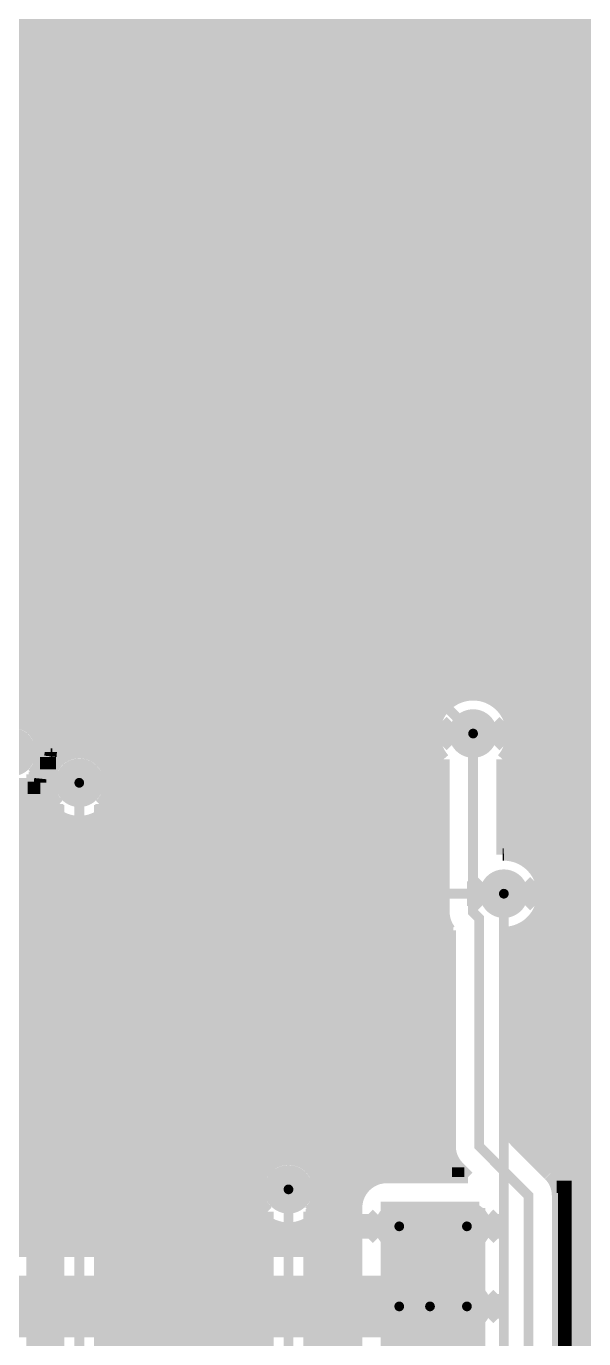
# Model space of a CAD drawing. Extents: x -10 to 131, y -93 to 209.
# Drawn here: x 65.2 to 76.71, y 31.21 to 58.27 of the extents above; entities that cross this region are included whole.
import ezdxf

# ---------------------------------------------------------------- set-up
doc = ezdxf.new("R2010")
doc.units = 0
doc.header["$MEASUREMENT"] = 0
doc.layers.get('0').update_dxf_attribs({"linetype": 'CONTINUOUS'})
for name, color, linetype in [('22-303-0_BOT', 2, 'CONTINUOUS'), ('22-303-0_DRD', 6, 'CONTINUOUS'), ('22-303-0_DRL', 1, 'CONTINUOUS'), ('22-303-0_GND', 3, 'CONTINUOUS'), ('22-303-0_IN1', 10, 'CONTINUOUS'), ('22-303-0_TOP', 15, 'CONTINUOUS'), ('THRUHOLE_TAP', 2, 'CONTINUOUS')]:
    doc.layers.add(name, color=color, linetype=linetype)

# ---------------------------------------------------------------- blocks, each defined once
blk = doc.blocks.new('ROUND_65')
at = {"const_width": 0.29972}
blk.add_lwpolyline([(-0.14986, 0, 1), (0.14986, 0, 1)], format="xyb", close=True, dxfattribs=at)
blk = doc.blocks.new('ROUND_70')
at = {"const_width": 0.29972}
blk.add_lwpolyline([(-0.14986, 0, 1), (0.14986, 0, 1)], format="xyb", close=True, dxfattribs=at)
blk = doc.blocks.new('ROUND_115')
at = {"const_width": 0.10033}
blk.add_lwpolyline([(-0.050164, 0, 1), (0.050164, 0, 1)], format="xyb", close=True, dxfattribs=at)
blk = doc.blocks.new('ROUND_117')
at = {"const_width": 0.10033}
blk.add_lwpolyline([(-0.050164, 0, 1), (0.050164, 0, 1)], format="xyb", close=True, dxfattribs=at)
blk = doc.blocks.new('ROUND_97')
at = {"const_width": 0.50038}
blk.add_lwpolyline([(-0.25019, 0, 1), (0.25019, 0, 1)], format="xyb", close=True, dxfattribs=at)
blk = doc.blocks.new('ROUND_100')
at = {"const_width": 0.50038}
blk.add_lwpolyline([(-0.25019, 0, 1), (0.25019, 0, 1)], format="xyb", close=True, dxfattribs=at)
blk = doc.blocks.new('ROUND_108')
at = {"const_width": 0.10033}
blk.add_lwpolyline([(-0.050164, 0, 1), (0.050164, 0, 1)], format="xyb", close=True, dxfattribs=at)

msp = doc.modelspace()

# ---------------------------------------------------------------- linework, layer by layer
at = {"layer": '22-303-0_BOT'}
for points, const_width in [([(76.454, 58.10758), (9.4996, 58.10758)], 0.254), ([(65.2018, 58.10758), (65.2018, 44.05376)], 0.254), ([(65.4304, 58.10758), (65.4304, 43.91406)], 0.254), ([(65.659, 58.10758), (65.659, 43.5737)], 0.254), ([(65.8876, 58.10758), (65.8876, 43.3705)], 0.254), ([(66.1162, 58.10758), (66.1162, 43.4594)], 0.254), ([(66.3448, 58.10758), (66.3448, 43.47718)], 0.254), ([(66.5734, 58.10758), (66.5734, 43.42892)], 0.254), ([(66.802, 58.10758), (66.802, 43.29938)], 0.254), ([(67.0306, 58.10758), (67.0306, 43.0022)], 0.254), ([(67.2592, 58.10758), (67.2592, 33.02)], 0.254), ([(67.4878, 58.10758), (67.4878, 33.02)], 0.254), ([(67.7164, 58.10758), (67.7164, 33.02)], 0.254), ([(67.945, 58.10758), (67.945, 33.02)], 0.254), ([(68.1736, 58.10758), (68.1736, 33.02)], 0.254), ([(68.4022, 58.10758), (68.4022, 33.02)], 0.254), ([(68.6308, 58.10758), (68.6308, 33.02)], 0.254), ([(68.8594, 58.10758), (68.8594, 33.02)], 0.254), ([(69.088, 58.10758), (69.088, 33.02)], 0.254), ([(69.3166, 58.10758), (69.3166, 33.02)], 0.254), ([(69.5452, 58.10758), (69.5452, 33.02)], 0.254), ([(69.7738, 58.10758), (69.7738, 33.02)], 0.254), ([(70.0024, 58.10758), (70.0024, 34.81832)], 0.254), ([(70.231, 58.10758), (70.231, 35.0012)], 0.254), ([(70.4596, 58.10758), (70.4596, 35.08248)], 0.254), ([(70.6882, 58.10758), (70.6882, 35.09264)], 0.254), ([(70.9168, 58.10758), (70.9168, 35.03676)], 0.254), ([(71.1454, 58.10758), (71.1454, 34.89706)], 0.254), ([(71.374, 58.10758), (71.374, 34.5567)], 0.254), ([(71.6026, 58.10758), (71.6026, 33.02)], 0.254), ([(71.8312, 58.10758), (71.8312, 33.02)], 0.254), ([(72.0598, 58.10758), (72.0598, 34.15792)], 0.254), ([(72.2884, 58.10758), (72.2884, 34.43478)], 0.254), ([(72.517, 58.10758), (72.517, 34.5313)], 0.254), ([(72.7456, 58.10758), (72.7456, 34.544)], 0.254), ([(72.9742, 58.10758), (72.9742, 34.544)], 0.254), ([(73.2028, 58.10758), (73.2028, 34.544)], 0.254), ([(73.4314, 58.10758), (73.4314, 34.544)], 0.254), ([(73.66, 58.10758), (73.66, 43.9547)], 0.254), ([(73.8886, 58.10758), (73.8886, 44.29506)], 0.254), ([(74.1172, 58.10758), (74.1172, 44.43476)], 0.254), ([(74.3458, 58.10758), (74.3458, 44.49064)], 0.254), ([(74.5744, 58.10758), (74.5744, 44.48048)], 0.254), ([(74.803, 58.10758), (74.803, 44.3992)], 0.254), ([(75.0316, 58.10758), (75.0316, 44.21632)], 0.254), ([(75.2602, 58.10758), (75.2602, 41.16832)], 0.254), ([(75.4888, 58.10758), (75.4888, 41.06926)], 0.254), ([(75.7174, 58.10758), (75.7174, 40.85082)], 0.254), ([(75.946, 58.10758), (75.946, 34.64306)], 0.254), ([(76.1746, 58.10758), (76.1746, 26.79446)], 0.254), ([(76.4032, 58.10758), (76.4032, 26.46172)], 0.254), ([(76.454, 58.10758), (76.454, 17.63014)], 0.254), ([(76.454, 57.8866), (7.1755, 57.8866)], 0.254), ([(76.454, 57.658), (7.1755, 57.658)], 0.254), ([(76.454, 57.4294), (17.37106, 57.4294)], 0.254), ([(76.454, 57.2008), (17.70126, 57.2008)], 0.254), ([(76.454, 56.9722), (17.92986, 56.9722)], 0.254), ([(76.454, 56.7436), (18.15846, 56.7436)], 0.254), ([(76.454, 56.515), (18.38706, 56.515)], 0.254), ([(76.454, 56.2864), (18.61566, 56.2864)], 0.254), ([(76.454, 56.0578), (18.84426, 56.0578)], 0.254), ([(76.454, 55.8292), (19.07286, 55.8292)], 0.254), ([(76.454, 55.6006), (19.30146, 55.6006)], 0.254), ([(76.454, 55.372), (19.53006, 55.372)], 0.254), ([(76.454, 55.1434), (19.75866, 55.1434)], 0.254), ([(76.454, 54.9148), (19.98726, 54.9148)], 0.254), ([(76.454, 54.6862), (20.21586, 54.6862)], 0.254), ([(76.454, 54.4576), (20.44446, 54.4576)], 0.254), ([(76.454, 54.229), (20.67306, 54.229)], 0.254), ([(76.454, 54.0004), (20.90166, 54.0004)], 0.254), ([(76.454, 53.7718), (21.12264, 53.7718)], 0.254), ([(76.454, 53.5432), (21.24202, 53.5432)], 0.254), ([(76.454, 53.3146), (21.2725, 53.3146)], 0.254), ([(76.454, 53.086), (21.2725, 53.086)], 0.254), ([(76.454, 52.8574), (21.2725, 52.8574)], 0.254), ([(76.454, 52.6288), (21.2725, 52.6288)], 0.254), ([(76.454, 52.4002), (21.2725, 52.4002)], 0.254), ([(76.454, 52.1716), (21.2725, 52.1716)], 0.254), ([(76.454, 51.943), (21.2725, 51.943)], 0.254), ([(76.454, 51.7144), (21.2725, 51.7144)], 0.254), ([(76.454, 51.4858), (21.2725, 51.4858)], 0.254), ([(76.454, 51.2572), (21.2725, 51.2572)], 0.254), ([(76.454, 51.0286), (21.2725, 51.0286)], 0.254), ([(76.454, 50.8), (21.2725, 50.8)], 0.254), ([(76.454, 50.5714), (21.2725, 50.5714)], 0.254), ([(76.454, 50.3428), (21.32076, 50.3428)], 0.254), ([(76.454, 50.1142), (21.37664, 50.1142)], 0.254), ([(76.454, 49.8856), (21.36648, 49.8856)], 0.254), ([(76.454, 49.657), (21.2852, 49.657)], 0.254), ([(76.454, 49.4284), (23.95982, 49.4284)], 0.254), ([(76.454, 49.1998), (24.17826, 49.1998)], 0.254), ([(76.454, 48.9712), (24.27732, 48.9712)], 0.254), ([(76.454, 48.7426), (24.30272, 48.7426)], 0.254), ([(76.454, 48.514), (24.26208, 48.514)], 0.254), ([(76.454, 48.0568), (23.87854, 48.0568)], 0.254), ([(76.454, 48.2854), (24.1427, 48.2854)], 0.254), ([(76.454, 47.8282), (20.5994, 47.8282)], 0.254), ([(76.454, 47.5996), (20.5105, 47.5996)], 0.254), ([(76.454, 47.371), (20.30984, 47.371)], 0.254), ([(76.454, 47.1424), (20.62734, 47.1424)], 0.254), ([(76.454, 46.9138), (21.02866, 46.9138)], 0.254), ([(76.454, 46.6852), (21.1836, 46.6852)], 0.254), ([(76.454, 46.4566), (21.2471, 46.4566)], 0.254), ([(76.454, 46.228), (21.24456, 46.228)], 0.254), ([(76.454, 45.9994), (21.1709, 45.9994)], 0.254), ([(76.454, 45.7708), (21.00326, 45.7708)], 0.254), ([(76.454, 45.5422), (51.43754, 45.5422)], 0.254), ([(76.454, 45.3136), (51.7017, 45.3136)], 0.254), ([(76.454, 45.085), (51.82108, 45.085)], 0.254), ([(76.454, 44.8564), (51.86172, 44.8564)], 0.254), ([(76.454, 44.6278), (51.83632, 44.6278)], 0.254), ([(74.03846, 44.3992), (51.73726, 44.3992)], 0.254), ([(76.454, 44.3992), (74.80554, 44.3992)], 0.254), ([(73.7743, 44.1706), (51.51882, 44.1706)], 0.254), ([(76.454, 44.1706), (75.0697, 44.1706)], 0.254), ([(73.65492, 43.942), (65.39484, 43.942)], 0.254), ([(73.61428, 43.7134), (65.5955, 43.7134)], 0.254), ([(76.454, 43.942), (75.18908, 43.942)], 0.254), ([(76.454, 43.7134), (75.22972, 43.7134)], 0.254), ([(73.63968, 43.4848), (65.6844, 43.4848)], 0.254), ([(74.422, 43.688), (74.422, 40.005), (74.549, 39.878), (74.549, 35.179), (75.565, 34.163), (75.565, 29.337), (74.422, 28.194), (74.422, 23.622), (74.676, 23.368)], 0.2032), ([(76.454, 43.4848), (75.20432, 43.4848)], 0.254), ([(65.7352, 43.2562), (65.70218, 43.2562)], 0.254), ([(73.73874, 43.2562), (66.85026, 43.2562)], 0.254), ([(73.66, 43.41876), (73.66, 34.544)], 0.254), ([(76.454, 43.2562), (75.10526, 43.2562)], 0.254), ([(73.8124, 43.0276), (67.0179, 43.0276)], 0.254), ([(73.8124, 43.15714), (73.8124, 40.005)], 0.254), ([(75.0316, 43.15714), (75.0316, 41.19372)], 0.254), ([(75.0316, 43.15714), (75.0316, 41.19372)], 0.254), ([(76.454, 43.0276), (75.0316, 43.0276)], 0.254), ([(65.4304, 42.69994), (65.4304, 33.02)], 0.254), ([(73.8124, 42.799), (67.09156, 42.799)], 0.254), ([(76.454, 42.799), (75.0316, 42.799)], 0.254), ([(65.2018, 42.5577), (65.2018, 33.02)], 0.254), ([(65.49136, 42.5704), (65.2272, 42.5704)], 0.254), ([(73.8124, 42.5704), (67.0941, 42.5704)], 0.254), ([(76.454, 42.5704), (75.0316, 42.5704)], 0.254), ([(65.5574, 42.3418), (40.68826, 42.3418)], 0.254), ([(65.7098, 42.1132), (40.78732, 42.1132)], 0.254), ([(65.659, 42.17162), (65.659, 33.02)], 0.254), ([(73.8124, 42.1132), (66.87566, 42.1132)], 0.254), ([(73.8124, 42.3418), (67.0306, 42.3418)], 0.254), ([(67.0306, 42.33926), (67.0306, 33.02)], 0.254), ([(76.454, 42.3418), (75.0316, 42.3418)], 0.254), ([(76.454, 42.1132), (75.0316, 42.1132)], 0.254), ([(66.11366, 41.8846), (40.81272, 41.8846)], 0.254), ([(65.8876, 41.9735), (65.8876, 33.02)], 0.254), ([(66.1162, 41.8846), (66.1162, 33.02)], 0.254), ([(66.3448, 41.86428), (66.3448, 33.02)], 0.254), ([(73.8124, 41.8846), (66.47434, 41.8846)], 0.254), ([(66.5734, 41.91254), (66.5734, 33.02)], 0.254), ([(66.802, 42.04462), (66.802, 33.02)], 0.254), ([(76.454, 41.8846), (75.0316, 41.8846)], 0.254), ([(73.8124, 41.656), (40.77208, 41.656)], 0.254), ([(76.454, 41.656), (75.0316, 41.656)], 0.254), ([(73.8124, 41.4274), (40.6527, 41.4274)], 0.254), ([(76.454, 41.4274), (75.0316, 41.4274)], 0.254), ([(73.8124, 41.1988), (40.38854, 41.1988)], 0.254), ([(76.454, 41.1988), (75.0316, 41.1988)], 0.254), ([(75.057, 41.19372), (75.03161, 41.19332)], 0.254), ([(73.8124, 40.7416), (38.34892, 40.7416)], 0.254), ([(73.8124, 40.9702), (38.39718, 40.9702)], 0.254), ([(76.454, 40.9702), (75.61326, 40.9702)], 0.254), ([(76.454, 40.7416), (75.7809, 40.7416)], 0.254), ([(73.8124, 40.513), (38.21938, 40.513)], 0.254), ([(76.454, 40.513), (75.85456, 40.513)], 0.254), ([(73.8124, 40.2844), (37.9222, 40.2844)], 0.254), ([(76.454, 40.2844), (75.8571, 40.2844)], 0.254), ([(73.8124, 40.0558), (36.75888, 40.0558)], 0.254), ([(76.454, 40.0558), (75.7936, 40.0558)], 0.254), ([(73.8378, 39.8272), (53.46954, 39.8272)], 0.254), ([(73.8886, 39.71036), (73.8886, 34.544)], 0.254), ([(75.4888, 39.70274), (75.4888, 35.10026)], 0.254), ([(76.454, 39.8272), (75.63866, 39.8272)], 0.254), ([(75.7174, 39.92118), (75.7174, 34.87166)], 0.254), ([(73.9394, 39.5986), (53.7337, 39.5986)], 0.254), ([(73.9394, 39.63162), (73.9394, 35.179)], 0.254), ([(75.1586, 39.58336), (75.1586, 35.43046)], 0.254), ([(76.454, 39.5986), (75.23734, 39.5986)], 0.254), ([(75.2602, 39.60368), (75.2602, 35.32886)], 0.254), ([(73.9394, 39.37), (53.85308, 39.37)], 0.254), ([(73.9394, 39.1414), (53.89372, 39.1414)], 0.254), ([(76.454, 39.37), (75.1586, 39.37)], 0.254), ([(76.454, 39.1414), (75.1586, 39.1414)], 0.254), ([(73.9394, 38.9128), (53.86832, 38.9128)], 0.254), ([(76.454, 38.9128), (75.1586, 38.9128)], 0.254), ([(73.9394, 38.6842), (53.76926, 38.6842)], 0.254), ([(76.454, 38.6842), (75.1586, 38.6842)], 0.254), ([(73.9394, 38.4556), (53.55082, 38.4556)], 0.254), ([(76.454, 38.4556), (75.1586, 38.4556)], 0.254), ([(73.9394, 38.227), (33.25876, 38.227)], 0.254), ([(76.454, 38.227), (75.1586, 38.227)], 0.254), ([(73.9394, 37.9984), (38.61054, 37.9984)], 0.254), ([(73.9394, 37.7698), (39.01186, 37.7698)], 0.254), ([(76.454, 37.9984), (75.1586, 37.9984)], 0.254), ([(76.454, 37.7698), (75.1586, 37.7698)], 0.254), ([(73.9394, 37.5412), (39.1668, 37.5412)], 0.254), ([(76.454, 37.5412), (75.1586, 37.5412)], 0.254), ([(73.9394, 37.3126), (39.2303, 37.3126)], 0.254), ([(76.454, 37.3126), (75.1586, 37.3126)], 0.254), ([(73.9394, 37.084), (39.22776, 37.084)], 0.254), ([(76.454, 37.084), (75.1586, 37.084)], 0.254), ([(73.9394, 36.8554), (39.1541, 36.8554)], 0.254), ([(76.454, 36.8554), (75.1586, 36.8554)], 0.254), ([(73.9394, 36.6268), (38.98646, 36.6268)], 0.254), ([(76.454, 36.6268), (75.1586, 36.6268)], 0.254), ([(73.9394, 36.3982), (36.75888, 36.3982)], 0.254), ([(73.9394, 36.1696), (36.75888, 36.1696)], 0.254), ([(76.454, 36.3982), (75.1586, 36.3982)], 0.254), ([(76.454, 36.1696), (75.1586, 36.1696)], 0.254), ([(73.9394, 35.941), (33.7947, 35.941)], 0.254), ([(76.454, 35.941), (75.1586, 35.941)], 0.254), ([(73.9394, 35.7124), (54.66334, 35.7124)], 0.254), ([(76.454, 35.7124), (75.1586, 35.7124)], 0.254), ([(73.9394, 35.4838), (55.06466, 35.4838)], 0.254), ([(76.454, 35.4838), (75.1586, 35.4838)], 0.254), ([(75.1586, 35.43046), (75.98918, 34.59988)], 0.254), ([(73.9394, 35.2552), (55.2196, 35.2552)], 0.254), ([(76.454, 35.2552), (75.33386, 35.2552)], 0.254), ([(69.98462, 34.798), (55.28056, 34.798)], 0.254), ([(70.27926, 35.0266), (55.2831, 35.0266)], 0.254), ([(73.95718, 35.0266), (70.9422, 35.0266)], 0.254), ([(74.07148, 34.798), (71.23938, 34.798)], 0.254), ([(76.454, 35.0266), (75.56246, 35.0266)], 0.254), ([(76.454, 34.798), (75.79106, 34.798)], 0.254), ([(69.85254, 34.5694), (55.2069, 34.5694)], 0.254), ([(74.295, 34.5694), (71.36892, 34.5694)], 0.254), ([(74.3204, 34.544), (72.644, 34.544)], 0.254), ([(74.1172, 34.7472), (74.1172, 34.544)], 0.254), ([(74.1172, 34.7472), (74.3204, 34.544)], 0.254), ([(76.454, 34.5694), (76.01966, 34.5694)], 0.254), ([(69.80428, 34.3408), (55.03926, 34.3408)], 0.254), ([(72.17918, 34.3408), (71.41718, 34.3408)], 0.254), ([(76.454, 34.3408), (76.14666, 34.3408)], 0.254), ([(69.8246, 34.1122), (33.79978, 34.1122)], 0.254), ([(71.374, 34.02076), (71.374, 33.02)], 0.254), ([(72.04202, 34.1122), (71.3994, 34.1122)], 0.254), ([(76.1746, 34.163), (76.1746, 29.337)], 0.254), ([(76.454, 34.1122), (76.1746, 34.1122)], 0.254), ([(69.9135, 33.8836), (33.79978, 33.8836)], 0.254), ([(70.0024, 33.75914), (70.0024, 33.02)], 0.254), ([(72.009, 33.8836), (71.3105, 33.8836)], 0.254), ([(72.009, 33.909), (72.009, 33.02)], 0.254), ([(74.549, 33.909), (72.644, 33.909), (72.644, 29.337)], 0.254), ([(74.549, 33.782), (72.644, 33.782)], 0.254), ([(72.7456, 33.909), (72.7456, 29.337)], 0.254), ([(72.9742, 33.909), (72.9742, 29.337)], 0.254), ([(73.2028, 33.909), (73.2028, 29.337)], 0.254), ([(73.4314, 33.909), (73.4314, 29.337)], 0.254), ([(73.66, 33.909), (73.66, 29.337)], 0.254), ([(73.8886, 33.909), (73.8886, 29.337)], 0.254), ([(74.1172, 33.909), (74.1172, 29.337)], 0.254), ([(74.3458, 33.909), (74.3458, 29.337)], 0.254), ([(74.549, 33.909), (74.549, 29.337)], 0.254), ([(76.454, 33.8836), (76.1746, 33.8836)], 0.254), ([(70.11162, 33.655), (33.74898, 33.655)], 0.254), ([(70.231, 33.57626), (70.231, 33.02)], 0.254), ([(70.4596, 33.49752), (70.4596, 33.02)], 0.254), ([(70.6882, 33.48482), (70.6882, 33.02)], 0.254), ([(70.9168, 33.5407), (70.9168, 33.02)], 0.254), ([(72.009, 33.655), (71.10984, 33.655)], 0.254), ([(71.1454, 33.68294), (71.1454, 33.02)], 0.254), ([(74.549, 33.5534), (72.644, 33.5534)], 0.254), ([(76.454, 33.655), (76.1746, 33.655)], 0.254), ([(72.009, 33.1978), (33.4391, 33.1978)], 0.254), ([(72.009, 33.4264), (33.63722, 33.4264)], 0.254), ([(74.549, 33.3248), (72.644, 33.3248)], 0.254), ([(76.454, 33.4264), (76.1746, 33.4264)], 0.254), ([(76.454, 33.1978), (76.1746, 33.1978)], 0.254), ([(72.009, 33.02), (40.64, 33.02)], 0.254), ([(74.549, 33.0962), (72.644, 33.0962)], 0.254), ([(76.454, 32.9692), (76.1746, 32.9692)], 0.254), ([(74.549, 32.8676), (72.644, 32.8676)], 0.254), ([(74.549, 32.639), (72.644, 32.639)], 0.254), ([(76.454, 32.7406), (76.1746, 32.7406)], 0.254), ([(72.898, 31.877), (40.64, 31.877), (34.163, 31.877), (30.48, 31.877)], 1.27), ([(72.898, 31.877), (40.64, 31.877), (34.163, 31.877)], 1.27), ([(40.64, 31.877), (72.898, 31.877)], 1.27), ([(72.898, 31.877), (73.533, 31.877)], 1.27), ([(72.898, 31.877), (73.533, 31.877)], 1.27), ([(72.898, 31.877), (73.533, 31.877)], 1.27), ([(73.533, 31.877), (72.898, 31.877)], 1.27), ([(72.898, 31.877), (73.533, 31.877)], 1.27), ([(72.898, 31.877), (73.533, 31.877)], 1.27), ([(74.549, 32.4104), (72.644, 32.4104)], 0.254), ([(76.454, 32.512), (76.1746, 32.512)], 0.254), ([(74.549, 32.1818), (72.644, 32.1818)], 0.254), ([(76.454, 32.2834), (76.1746, 32.2834)], 0.254), ([(74.549, 31.9532), (72.644, 31.9532)], 0.254), ([(76.454, 32.0548), (76.1746, 32.0548)], 0.254), ([(76.454, 31.8262), (76.1746, 31.8262)], 0.254), ([(74.549, 31.7246), (72.644, 31.7246)], 0.254), ([(76.454, 31.5976), (76.1746, 31.5976)], 0.254), ([(74.549, 31.496), (72.644, 31.496)], 0.254), ([(74.549, 31.2674), (72.644, 31.2674)], 0.254), ([(76.454, 31.369), (76.1746, 31.369)], 0.254), ([(76.454, 31.1404), (76.1746, 31.1404)], 0.254)]:
    msp.add_lwpolyline(points, dxfattribs=dict(at, const_width=const_width))
at = {"layer": '22-303-0_BOT', "const_width": 0.254}
for points in [[(74.422, 44.49572, 0.4142136), (73.61428, 43.688)], [(75.22972, 43.688, 0.4142136), (74.422, 44.49572)], [(65.70472, 43.307, 0.4142136), (64.897, 44.11472)], [(66.294, 43.47972, 0.2099274), (65.69922, 43.21849)], [(67.10172, 42.672, 0.4142136), (66.294, 43.47972)], [(73.61428, 43.688, 0.181057), (73.81287, 43.15755)], [(75.0316, 43.15714, 0.1810567), (75.23035, 43.688)], [(65.69964, 43.2181, 0.0275845), (65.70455, 43.307)], [(64.897, 42.49928, 0.2093233), (65.49052, 42.75914)], [(65.48628, 42.672, 0.4142136), (66.294, 41.86428)], [(65.49136, 42.75836, 0.0268021), (65.48673, 42.672)], [(66.294, 41.86428, 0.4142136), (67.10172, 42.672)], [(75.86472, 40.386, 0.4142136), (75.057, 41.19372)], [(75.1586, 39.58336, 0.377798), (75.86726, 40.386)], [(73.8124, 40.005, 0.166125), (73.93985, 39.63197)], [(70.612, 35.09772, 0.4142136), (69.80428, 34.29)], [(71.41972, 34.29, 0.4142136), (70.612, 35.09772)], [(73.9394, 35.179, 0.1989124), (74.11795, 34.74795)], [(72.644, 34.544, 0.4142136), (72.009, 33.909)], [(76.1746, 34.163, 0.1989124), (75.99605, 34.59405)], [(76.1746, 34.163, 0.1989124), (75.99605, 34.59405)], [(69.80428, 34.29, 0.4142136), (70.612, 33.48228)], [(70.612, 33.48228, 0.4142136), (71.41972, 34.29)]]:
    msp.add_lwpolyline(points, format="xyb", dxfattribs=at)
at = {"layer": '22-303-0_DRD', "const_width": 0.254}
for points in [[(73.787, 43.434), (74.422, 44.069)], [(74.422, 44.069), (75.057, 43.434)], [(73.787, 43.942), (73.787, 43.434)], [(74.422, 43.307), (73.787, 43.942)], [(75.057, 43.942), (74.422, 43.307)], [(75.057, 43.434), (75.057, 43.942)], [(64.897, 43.688), (65.532, 43.053)], [(65.532, 43.561), (64.897, 42.926)], [(65.532, 43.053), (65.532, 43.561)], [(65.659, 42.418), (66.294, 43.053)], [(65.659, 42.926), (65.659, 42.418)], [(66.294, 42.291), (65.659, 42.926)], [(66.294, 43.053), (66.929, 42.418)], [(66.929, 42.926), (66.294, 42.291)], [(66.929, 42.418), (66.929, 42.926)], [(74.422, 40.132), (75.057, 40.767)], [(75.057, 40.767), (75.692, 40.132)], [(74.422, 40.64), (74.422, 40.132)], [(75.057, 40.005), (74.422, 40.64)], [(75.692, 40.64), (75.057, 40.005)], [(75.692, 40.132), (75.692, 40.64)], [(69.977, 34.036), (70.612, 34.671)], [(69.977, 34.544), (69.977, 34.036)], [(70.612, 33.909), (69.977, 34.544)], [(70.612, 34.671), (71.247, 34.036)], [(71.247, 34.544), (70.612, 33.909)], [(71.247, 34.036), (71.247, 34.544)], [(72.263, 33.274), (72.898, 33.909)], [(72.263, 33.782), (72.263, 33.274)], [(72.898, 33.147), (72.263, 33.782)], [(72.898, 33.909), (73.533, 33.274)], [(73.533, 33.782), (72.898, 33.147)], [(73.533, 33.274), (73.533, 33.782)], [(73.66, 33.274), (74.295, 33.909)], [(73.66, 33.782), (73.66, 33.274)], [(74.295, 33.147), (73.66, 33.782)], [(74.295, 33.909), (74.93, 33.274)], [(74.93, 33.782), (74.295, 33.147)], [(74.93, 33.274), (74.93, 33.782)], [(72.263, 31.623), (72.898, 32.258)], [(72.263, 32.131), (72.263, 31.623)], [(72.898, 31.496), (72.263, 32.131)], [(72.898, 31.623), (73.533, 32.258)], [(72.898, 31.623), (73.533, 32.258)], [(72.898, 31.623), (73.533, 32.258)], [(72.898, 31.623), (73.533, 32.258)], [(72.898, 31.623), (73.533, 32.258)], [(72.898, 31.623), (73.533, 32.258)], [(72.898, 32.258), (73.533, 31.623)], [(72.898, 32.131), (72.898, 31.623)], [(73.533, 31.496), (72.898, 32.131)], [(72.898, 32.131), (72.898, 31.623)], [(73.533, 31.496), (72.898, 32.131)], [(72.898, 32.131), (72.898, 31.623)], [(73.533, 31.496), (72.898, 32.131)], [(72.898, 32.131), (72.898, 31.623)], [(73.533, 31.496), (72.898, 32.131)], [(72.898, 32.131), (72.898, 31.623)], [(73.533, 31.496), (72.898, 32.131)], [(72.898, 32.131), (72.898, 31.623)], [(73.533, 31.496), (72.898, 32.131)], [(73.533, 32.131), (72.898, 31.496)], [(73.533, 32.258), (74.168, 31.623)], [(73.533, 32.258), (74.168, 31.623)], [(73.533, 32.258), (74.168, 31.623)], [(73.533, 32.258), (74.168, 31.623)], [(73.533, 32.258), (74.168, 31.623)], [(73.533, 32.258), (74.168, 31.623)], [(74.168, 32.131), (73.533, 31.496)], [(74.168, 32.131), (73.533, 31.496)], [(74.168, 32.131), (73.533, 31.496)], [(74.168, 32.131), (73.533, 31.496)], [(74.168, 32.131), (73.533, 31.496)], [(74.168, 32.131), (73.533, 31.496)], [(73.533, 31.623), (73.533, 32.131)], [(73.66, 31.623), (74.295, 32.258)], [(73.66, 32.131), (73.66, 31.623)], [(74.295, 31.496), (73.66, 32.131)], [(74.168, 31.623), (74.168, 32.131)], [(74.168, 31.623), (74.168, 32.131)], [(74.168, 31.623), (74.168, 32.131)], [(74.168, 31.623), (74.168, 32.131)], [(74.168, 31.623), (74.168, 32.131)], [(74.168, 31.623), (74.168, 32.131)], [(74.295, 32.258), (74.93, 31.623)], [(74.93, 32.131), (74.295, 31.496)], [(74.93, 31.623), (74.93, 32.131)]]:
    msp.add_lwpolyline(points, dxfattribs=at)
at = {"layer": '22-303-0_DRL', "const_width": 0.254}
msp.add_lwpolyline([(93.45422, 17.63014), (76.454, 17.63014), (76.454, 58.10758), (9.4996, 58.10758), (9.4996, 122.97664), (13.5001, 122.97664), (13.5001, 131.9784), (5.25018, 131.9784), (5.25018, 155.55976), (9.4996, 155.55976), (9.4996, 189.7761), (111.50092, 189.7761), (111.50092, 159.77616), (106.36504, 159.77616), (106.36504, 90.10904), (82.63636, 90.10904), (82.63636, 115.10772), (72.03948, 115.10772), (72.03948, 80.10906), (111.50092, 80.10906), (111.50092, 58.10758), (93.45422, 58.10758), (93.45422, 17.63014)], dxfattribs=at)
at = {"layer": '22-303-0_GND', "const_width": 1.27}
for points in [[(111.50092, 58.27014), (9.4996, 58.27014)], [(93.45422, 57.63514), (76.454, 57.63514)], [(93.45422, 57.00014), (76.454, 57.00014)], [(93.45422, 56.36514), (76.454, 56.36514)], [(93.45422, 55.73014), (76.454, 55.73014)], [(93.45422, 55.09514), (76.454, 55.09514)], [(93.45422, 54.46014), (76.454, 54.46014)], [(93.45422, 53.82514), (76.454, 53.82514)], [(93.45422, 53.19014), (76.454, 53.19014)], [(93.45422, 52.55514), (76.454, 52.55514)], [(93.45422, 51.92014), (76.454, 51.92014)], [(93.45422, 51.28514), (76.454, 51.28514)], [(93.45422, 50.65014), (76.454, 50.65014)], [(93.45422, 50.01514), (76.454, 50.01514)], [(93.45422, 49.38014), (76.454, 49.38014)], [(93.45422, 48.74514), (76.454, 48.74514)], [(93.45422, 48.11014), (76.454, 48.11014)], [(93.45422, 47.47514), (76.454, 47.47514)], [(93.45422, 46.84014), (76.454, 46.84014)], [(93.45422, 46.20514), (76.454, 46.20514)], [(93.45422, 45.57014), (76.454, 45.57014)], [(93.45422, 44.93514), (76.454, 44.93514)], [(93.45422, 44.30014), (76.454, 44.30014)], [(93.45422, 43.66514), (76.454, 43.66514)], [(93.45422, 43.03014), (76.454, 43.03014)], [(93.45422, 42.39514), (76.454, 42.39514)], [(93.45422, 41.76014), (76.454, 41.76014)], [(93.45422, 41.12514), (76.454, 41.12514)], [(93.45422, 40.49014), (76.454, 40.49014)], [(93.45422, 39.85514), (76.454, 39.85514)], [(93.45422, 39.22014), (76.454, 39.22014)], [(93.45422, 38.58514), (76.454, 38.58514)], [(93.45422, 37.95014), (76.454, 37.95014)], [(93.45422, 37.31514), (76.454, 37.31514)], [(93.45422, 36.68014), (76.454, 36.68014)], [(93.45422, 36.04514), (76.454, 36.04514)], [(93.45422, 35.41014), (76.454, 35.41014)], [(93.45422, 34.77514), (76.454, 34.77514)], [(93.45422, 34.14014), (76.454, 34.14014)], [(93.45422, 33.50514), (76.454, 33.50514)], [(93.45422, 32.87014), (76.454, 32.87014)], [(93.45422, 32.23514), (76.454, 32.23514)], [(93.45422, 31.60014), (76.454, 31.60014)], [(93.45422, 30.96514), (76.454, 30.96514)]]:
    msp.add_lwpolyline(points, dxfattribs=at)
at = {"layer": '22-303-0_IN1'}
for points, const_width in [([(72.009, 47.752), (45.72, 47.752)], 0.254), ([(72.009, 47.6504), (45.72, 47.6504)], 0.254), ([(65.151, 47.752), (65.151, 43.88358)], 0.254), ([(65.3796, 47.752), (65.3796, 43.71086)], 0.254), ([(65.6082, 47.752), (65.6082, 19.7358)], 0.254), ([(65.8368, 47.752), (65.8368, 43.1038)], 0.254), ([(66.0654, 47.752), (66.0654, 43.25874)], 0.254), ([(66.294, 47.752), (66.294, 43.30192)], 0.254), ([(66.5226, 47.752), (66.5226, 43.25874)], 0.254), ([(66.7512, 47.752), (66.7512, 43.1038)], 0.254), ([(66.9798, 47.752), (66.9798, 16.5608)], 0.254), ([(67.2084, 47.752), (67.2084, 16.27378)], 0.254), ([(67.437, 47.752), (67.437, 28.94584)], 0.254), ([(67.6656, 47.752), (67.6656, 29.13888)], 0.254), ([(67.8942, 47.752), (67.8942, 29.20238)], 0.254), ([(68.1228, 47.752), (68.1228, 29.17952)], 0.254), ([(68.3514, 47.752), (68.3514, 29.05506)], 0.254), ([(68.58, 47.752), (68.58, 28.5496)], 0.254), ([(68.8086, 47.752), (68.8086, 21.73986)], 0.254), ([(69.0372, 47.752), (69.0372, 7.0358)], 0.254), ([(69.2658, 47.752), (69.2658, 18.01622)], 0.254), ([(69.4944, 47.752), (69.4944, 18.3007)], 0.254), ([(69.723, 47.752), (69.723, 18.39722)], 0.254), ([(69.9516, 47.752), (69.9516, 18.4023)], 0.254), ([(70.1802, 47.752), (70.1802, 34.7472)], 0.254), ([(70.4088, 47.752), (70.4088, 34.8869)], 0.254), ([(70.6374, 47.752), (70.6374, 34.91992)], 0.254), ([(70.866, 47.752), (70.866, 34.86658)], 0.254), ([(71.0946, 47.752), (71.0946, 34.69386)], 0.254), ([(71.3232, 47.752), (71.3232, 7.0358)], 0.254), ([(71.5518, 47.752), (71.5518, 7.0358)], 0.254), ([(71.7804, 47.752), (71.7804, 23.39086)], 0.254), ([(72.009, 47.752), (72.009, 23.56358)], 0.254), ([(72.009, 47.4218), (45.72, 47.4218)], 0.254), ([(72.009, 47.1932), (45.72, 47.1932)], 0.254), ([(72.009, 46.9646), (45.72, 46.9646)], 0.254), ([(72.009, 46.736), (45.72, 46.736)], 0.254), ([(72.009, 46.5074), (45.72, 46.5074)], 0.254), ([(72.009, 46.2788), (45.72, 46.2788)], 0.254), ([(72.009, 46.0502), (45.72, 46.0502)], 0.254), ([(72.009, 45.8216), (45.72, 45.8216)], 0.254), ([(72.009, 45.593), (45.72, 45.593)], 0.254), ([(72.009, 45.3644), (51.38928, 45.3644)], 0.254), ([(72.009, 45.1358), (51.60518, 45.1358)], 0.254), ([(72.009, 44.9072), (51.67884, 44.9072)], 0.254), ([(72.009, 44.6786), (51.7271, 44.6786)], 0.254), ([(72.009, 44.45), (51.7398, 44.45)], 0.254), ([(72.009, 44.2214), (51.7398, 44.2214)], 0.254), ([(72.009, 43.9928), (51.7398, 43.9928)], 0.254), ([(72.009, 43.7642), (65.3288, 43.7642)], 0.254), ([(72.009, 43.5356), (65.48374, 43.5356)], 0.254), ([(72.009, 43.307), (65.52692, 43.307)], 0.254), ([(65.3796, 42.9006), (65.3796, 21.86686)], 0.254), ([(65.8114, 43.0784), (65.48374, 43.0784)], 0.254), ([(72.009, 43.0784), (66.77406, 43.0784)], 0.254), ([(65.68948, 42.8498), (65.3288, 42.8498)], 0.254), ([(65.3288, 42.84726), (65.3288, 29.337)], 0.254), ([(66.294, 21.336), (66.294, 42.672)], 0.2032), ([(72.009, 42.8498), (66.89852, 42.8498)], 0.254), ([(65.66662, 42.6212), (65.3288, 42.6212)], 0.254), ([(65.73012, 42.3926), (65.3288, 42.3926)], 0.254), ([(72.009, 42.3926), (66.85788, 42.3926)], 0.254), ([(72.009, 42.6212), (66.92138, 42.6212)], 0.254), ([(65.8622, 42.164), (65.3288, 42.164)], 0.254), ([(65.8368, 42.23766), (65.8368, 21.7678)], 0.254), ([(65.8622, 42.21226), (65.8622, 21.7932)], 0.254), ([(66.7258, 42.21226), (66.7258, 21.7932)], 0.254), ([(72.009, 42.164), (66.7258, 42.164)], 0.254), ([(66.7512, 42.23766), (66.7512, 21.7678)], 0.254), ([(65.8622, 41.9354), (65.3288, 41.9354)], 0.254), ([(72.009, 41.9354), (66.7258, 41.9354)], 0.254), ([(65.8622, 41.7068), (65.3288, 41.7068)], 0.254), ([(72.009, 41.7068), (66.7258, 41.7068)], 0.254), ([(65.8622, 41.4782), (65.3288, 41.4782)], 0.254), ([(72.009, 41.4782), (66.7258, 41.4782)], 0.254), ([(65.8622, 41.2496), (65.3288, 41.2496)], 0.254), ([(65.8622, 41.021), (65.3288, 41.021)], 0.254), ([(72.009, 41.2496), (66.7258, 41.2496)], 0.254), ([(72.009, 41.021), (66.7258, 41.021)], 0.254), ([(65.8622, 40.7924), (65.3288, 40.7924)], 0.254), ([(72.009, 40.7924), (66.7258, 40.7924)], 0.254), ([(65.8622, 40.5638), (65.3288, 40.5638)], 0.254), ([(72.009, 40.5638), (66.7258, 40.5638)], 0.254), ([(65.8622, 40.3352), (65.3288, 40.3352)], 0.254), ([(72.009, 40.3352), (66.7258, 40.3352)], 0.254), ([(75.057, 40.386), (75.057, 27.051)], 0.2032), ([(65.8622, 40.1066), (65.3288, 40.1066)], 0.254), ([(72.009, 40.1066), (66.7258, 40.1066)], 0.254), ([(65.8622, 39.878), (65.3288, 39.878)], 0.254), ([(72.009, 39.878), (66.7258, 39.878)], 0.254), ([(65.8622, 39.6494), (65.3288, 39.6494)], 0.254), ([(65.8622, 39.4208), (65.3288, 39.4208)], 0.254), ([(72.009, 39.6494), (66.7258, 39.6494)], 0.254), ([(72.009, 39.4208), (66.7258, 39.4208)], 0.254), ([(65.8622, 39.1922), (65.3288, 39.1922)], 0.254), ([(72.009, 39.1922), (66.7258, 39.1922)], 0.254), ([(65.8622, 38.9636), (65.3288, 38.9636)], 0.254), ([(72.009, 38.9636), (66.7258, 38.9636)], 0.254), ([(65.8622, 38.735), (65.3288, 38.735)], 0.254), ([(72.009, 38.735), (66.7258, 38.735)], 0.254), ([(65.8622, 38.5064), (65.3288, 38.5064)], 0.254), ([(72.009, 38.5064), (66.7258, 38.5064)], 0.254), ([(65.8622, 38.2778), (65.3288, 38.2778)], 0.254), ([(65.8622, 38.0492), (65.3288, 38.0492)], 0.254), ([(72.009, 38.2778), (66.7258, 38.2778)], 0.254), ([(72.009, 38.0492), (66.7258, 38.0492)], 0.254), ([(65.8622, 37.8206), (65.3288, 37.8206)], 0.254), ([(72.009, 37.8206), (66.7258, 37.8206)], 0.254), ([(65.8622, 37.592), (65.3288, 37.592)], 0.254), ([(72.009, 37.592), (66.7258, 37.592)], 0.254), ([(65.8622, 37.3634), (65.3288, 37.3634)], 0.254), ([(72.009, 37.3634), (66.7258, 37.3634)], 0.254), ([(65.8622, 37.1348), (65.3288, 37.1348)], 0.254), ([(72.009, 37.1348), (66.7258, 37.1348)], 0.254), ([(65.8622, 36.9062), (65.3288, 36.9062)], 0.254), ([(65.8622, 36.6776), (65.3288, 36.6776)], 0.254), ([(72.009, 36.9062), (66.7258, 36.9062)], 0.254), ([(72.009, 36.6776), (66.7258, 36.6776)], 0.254), ([(65.8622, 36.449), (65.3288, 36.449)], 0.254), ([(72.009, 36.449), (66.7258, 36.449)], 0.254), ([(65.8622, 36.2204), (65.3288, 36.2204)], 0.254), ([(72.009, 36.2204), (66.7258, 36.2204)], 0.254), ([(65.8622, 35.9918), (65.3288, 35.9918)], 0.254), ([(72.009, 35.9918), (66.7258, 35.9918)], 0.254), ([(65.8622, 35.7632), (65.3288, 35.7632)], 0.254), ([(72.009, 35.7632), (66.7258, 35.7632)], 0.254), ([(65.8622, 35.5346), (65.3288, 35.5346)], 0.254), ([(72.009, 35.5346), (66.7258, 35.5346)], 0.254), ([(65.8622, 35.306), (65.3288, 35.306)], 0.254), ([(65.8622, 35.0774), (65.3288, 35.0774)], 0.254), ([(72.009, 35.306), (66.7258, 35.306)], 0.254), ([(72.009, 35.0774), (66.7258, 35.0774)], 0.254), ([(65.8622, 34.8488), (65.3288, 34.8488)], 0.254), ([(70.3199, 34.8488), (66.7258, 34.8488)], 0.254), ([(72.009, 34.8488), (70.90156, 34.8488)], 0.254), ([(65.8622, 34.6202), (65.3288, 34.6202)], 0.254), ([(70.07606, 34.6202), (66.7258, 34.6202)], 0.254), ([(72.009, 34.6202), (71.14794, 34.6202)], 0.254), ([(65.8622, 34.3916), (65.3288, 34.3916)], 0.254), ([(69.9897, 34.3916), (66.7258, 34.3916)], 0.254), ([(70.612, 18.669), (70.612, 34.29)], 0.2032), ([(72.009, 34.3916), (71.2343, 34.3916)], 0.254), ([(65.8622, 34.163), (65.3288, 34.163)], 0.254), ([(69.99478, 34.163), (66.7258, 34.163)], 0.254), ([(72.009, 34.163), (71.22922, 34.163)], 0.254), ([(65.8622, 33.9344), (65.3288, 33.9344)], 0.254), ([(65.8622, 33.7058), (65.3288, 33.7058)], 0.254), ([(70.0913, 33.9344), (66.7258, 33.9344)], 0.254), ([(70.1802, 33.7058), (66.7258, 33.7058)], 0.254), ([(70.1802, 33.83026), (70.1802, 19.1262)], 0.254), ([(70.1802, 33.83026), (70.1802, 19.1262)], 0.254), ([(71.0438, 33.83026), (71.0438, 19.1262)], 0.254), ([(72.009, 33.7058), (71.0438, 33.7058)], 0.254), ([(71.0946, 33.8836), (71.0946, 19.07286)], 0.254), ([(72.009, 33.9344), (71.1327, 33.9344)], 0.254), ([(74.549, 33.909), (72.644, 33.909), (72.644, 29.337)], 0.254), ([(74.549, 33.782), (72.644, 33.782)], 0.254), ([(72.7456, 33.909), (72.7456, 29.337)], 0.254), ([(72.9742, 33.909), (72.9742, 29.337)], 0.254), ([(73.2028, 33.909), (73.2028, 29.337)], 0.254), ([(73.4314, 33.909), (73.4314, 29.337)], 0.254), ([(73.66, 33.909), (73.66, 29.337)], 0.254), ([(73.8886, 33.909), (73.8886, 29.337)], 0.254), ([(74.1172, 33.909), (74.1172, 29.337)], 0.254), ([(74.3458, 33.909), (74.3458, 29.337)], 0.254), ([(74.549, 33.909), (74.549, 29.337)], 0.254), ([(65.8622, 33.4772), (65.3288, 33.4772)], 0.254), ([(70.1802, 33.4772), (66.7258, 33.4772)], 0.254), ([(72.009, 33.4772), (71.0438, 33.4772)], 0.254), ([(74.549, 33.5534), (72.644, 33.5534)], 0.254), ([(65.8622, 33.2486), (65.3288, 33.2486)], 0.254), ([(70.1802, 33.2486), (66.7258, 33.2486)], 0.254), ([(72.009, 33.2486), (71.0438, 33.2486)], 0.254), ([(74.549, 33.3248), (72.644, 33.3248)], 0.254), ([(65.8622, 33.02), (65.3288, 33.02)], 0.254), ([(70.1802, 33.02), (66.7258, 33.02)], 0.254), ([(72.009, 33.02), (71.0438, 33.02)], 0.254), ([(74.549, 33.0962), (72.644, 33.0962)], 0.254), ([(65.8622, 32.7914), (65.3288, 32.7914)], 0.254), ([(70.1802, 32.7914), (66.7258, 32.7914)], 0.254), ([(72.009, 32.7914), (71.0438, 32.7914)], 0.254), ([(74.549, 32.8676), (72.644, 32.8676)], 0.254), ([(74.549, 32.639), (72.644, 32.639)], 0.254), ([(65.8622, 32.5628), (65.3288, 32.5628)], 0.254), ([(70.1802, 32.5628), (66.7258, 32.5628)], 0.254), ([(72.009, 32.5628), (71.0438, 32.5628)], 0.254), ([(74.549, 32.4104), (72.644, 32.4104)], 0.254), ([(73.533, 31.877), (73.533, 14.351)], 1.27), ([(73.533, 31.877), (73.533, 14.351)], 1.27), ([(73.533, 31.877), (73.533, 14.351)], 1.27), ([(73.533, 14.351), (73.533, 31.877)], 1.27), ([(73.533, 31.877), (73.533, 14.351)], 1.27), ([(65.8622, 32.3342), (65.3288, 32.3342)], 0.254), ([(65.8622, 32.1056), (65.3288, 32.1056)], 0.254), ([(70.1802, 32.3342), (66.7258, 32.3342)], 0.254), ([(70.1802, 32.1056), (66.7258, 32.1056)], 0.254), ([(72.009, 32.3342), (71.0438, 32.3342)], 0.254), ([(72.009, 32.1056), (71.0438, 32.1056)], 0.254), ([(74.549, 32.1818), (72.644, 32.1818)], 0.254), ([(65.8622, 31.877), (65.3288, 31.877)], 0.254), ([(70.1802, 31.877), (66.7258, 31.877)], 0.254), ([(72.009, 31.877), (71.0438, 31.877)], 0.254), ([(74.549, 31.9532), (72.644, 31.9532)], 0.254), ([(65.8622, 31.6484), (65.3288, 31.6484)], 0.254), ([(70.1802, 31.6484), (66.7258, 31.6484)], 0.254), ([(72.009, 31.6484), (71.0438, 31.6484)], 0.254), ([(74.549, 31.7246), (72.644, 31.7246)], 0.254), ([(65.8622, 31.4198), (65.3288, 31.4198)], 0.254), ([(70.1802, 31.4198), (66.7258, 31.4198)], 0.254), ([(72.009, 31.4198), (71.0438, 31.4198)], 0.254), ([(74.549, 31.496), (72.644, 31.496)], 0.254), ([(74.549, 31.2674), (72.644, 31.2674)], 0.254), ([(65.8622, 31.1912), (65.3288, 31.1912)], 0.254), ([(70.1802, 31.1912), (66.7258, 31.1912)], 0.254), ([(72.009, 31.1912), (71.0438, 31.1912)], 0.254)]:
    msp.add_lwpolyline(points, dxfattribs=dict(at, const_width=const_width))
at = {"layer": '22-303-0_IN1', "const_width": 0.254}
for points in [[(65.52692, 43.307, 0.4142136), (64.897, 43.93692)], [(65.3288, 42.84726, 0.2070673), (65.52772, 43.307)], [(66.294, 43.30192, 0.4142136), (65.66408, 42.672)], [(66.92392, 42.672, 0.4142136), (66.294, 43.30192)], [(65.66408, 42.672, 0.2070672), (65.86275, 42.21284)], [(66.7258, 42.21226, 0.2070673), (66.92472, 42.672)], [(70.612, 34.91992, 0.4142136), (69.98208, 34.29)], [(71.24192, 34.29, 0.4142136), (70.612, 34.91992)], [(69.98208, 34.29, 0.2070672), (70.18075, 33.83084)], [(71.0438, 33.83026, 0.2070673), (71.24272, 34.29)]]:
    msp.add_lwpolyline(points, format="xyb", dxfattribs=at)
at = {"layer": '22-303-0_TOP', "const_width": 0.2032}
for points in [[(22.479, 42.799), (22.606, 42.799), (24.257, 44.45), (26.035, 44.45), (26.924, 43.561), (31.623, 43.561), (32.258, 44.196), (73.914, 44.196), (74.422, 43.688)], [(66.294, 42.672), (34.163, 42.672), (33.401, 41.91), (32.131, 41.91), (31.496, 42.545), (26.416, 42.545), (26.289, 42.672), (23.241, 42.672), (21.971, 41.402), (16.129, 41.402)], [(25.781, 40.513), (25.781, 40.386), (75.057, 40.386)], [(70.612, 34.29), (69.977, 34.925), (54.483, 34.925)]]:
    msp.add_lwpolyline(points, dxfattribs=at)

# ---------------------------------------------------------------- block references
at = {"layer": '22-303-0_BOT'}
for name, p in [('ROUND_70', (74.422, 43.688)), ('ROUND_70', (66.294, 42.672)), ('ROUND_70', (75.057, 40.386)), ('ROUND_70', (70.612, 34.29)), ('ROUND_65', (72.898, 33.528)), ('ROUND_65', (74.295, 33.528)), ('ROUND_65', (72.898, 31.877)), ('ROUND_70', (73.533, 31.877)), ('ROUND_65', (74.295, 31.877))]:
    msp.add_blockref(name, p, dxfattribs=at)
at = {"layer": '22-303-0_DRL'}
for name, p in [('ROUND_117', (74.422, 43.688)), ('ROUND_117', (66.294, 42.672)), ('ROUND_117', (75.057, 40.386)), ('ROUND_117', (70.612, 34.29)), ('ROUND_115', (72.898, 33.528)), ('ROUND_115', (74.295, 33.528)), ('ROUND_115', (72.898, 31.877)), ('ROUND_117', (73.533, 31.877)), ('ROUND_115', (74.295, 31.877))]:
    msp.add_blockref(name, p, dxfattribs=at)
at = {"layer": '22-303-0_GND'}
for name, p in [('ROUND_100', (74.422, 43.688)), ('ROUND_100', (64.897, 43.307)), ('ROUND_100', (66.294, 42.672)), ('ROUND_100', (75.057, 40.386)), ('ROUND_100', (70.612, 34.29)), ('ROUND_97', (72.898, 33.528)), ('ROUND_97', (74.295, 33.528)), ('ROUND_97', (72.898, 31.877)), ('ROUND_100', (73.533, 31.877)), ('ROUND_97', (74.295, 31.877))]:
    msp.add_blockref(name, p, dxfattribs=at)
at = {"layer": '22-303-0_IN1'}
for name, p in [('ROUND_70', (74.422, 43.688)), ('ROUND_70', (66.294, 42.672)), ('ROUND_70', (75.057, 40.386)), ('ROUND_70', (70.612, 34.29)), ('ROUND_65', (72.898, 33.528)), ('ROUND_65', (74.295, 33.528)), ('ROUND_65', (72.898, 31.877)), ('ROUND_70', (73.533, 31.877)), ('ROUND_65', (74.295, 31.877))]:
    msp.add_blockref(name, p, dxfattribs=at)
at = {"layer": '22-303-0_TOP'}
for name, p in [('ROUND_70', (74.422, 43.688)), ('ROUND_70', (66.294, 42.672)), ('ROUND_70', (75.057, 40.386)), ('ROUND_70', (70.612, 34.29)), ('ROUND_65', (72.898, 33.528)), ('ROUND_65', (74.295, 33.528)), ('ROUND_65', (72.898, 31.877)), ('ROUND_70', (73.533, 31.877)), ('ROUND_65', (74.295, 31.877))]:
    msp.add_blockref(name, p, dxfattribs=at)
at = {"layer": 'THRUHOLE_TAP'}
for p in [(74.422, 43.688), (66.294, 42.672), (75.057, 40.386), (70.612, 34.29), (72.898, 33.528), (74.295, 33.528), (72.898, 31.877), (73.533, 31.877), (74.295, 31.877)]:
    msp.add_blockref('ROUND_108', p, dxfattribs=at)

doc.saveas('drawing.dxf')
